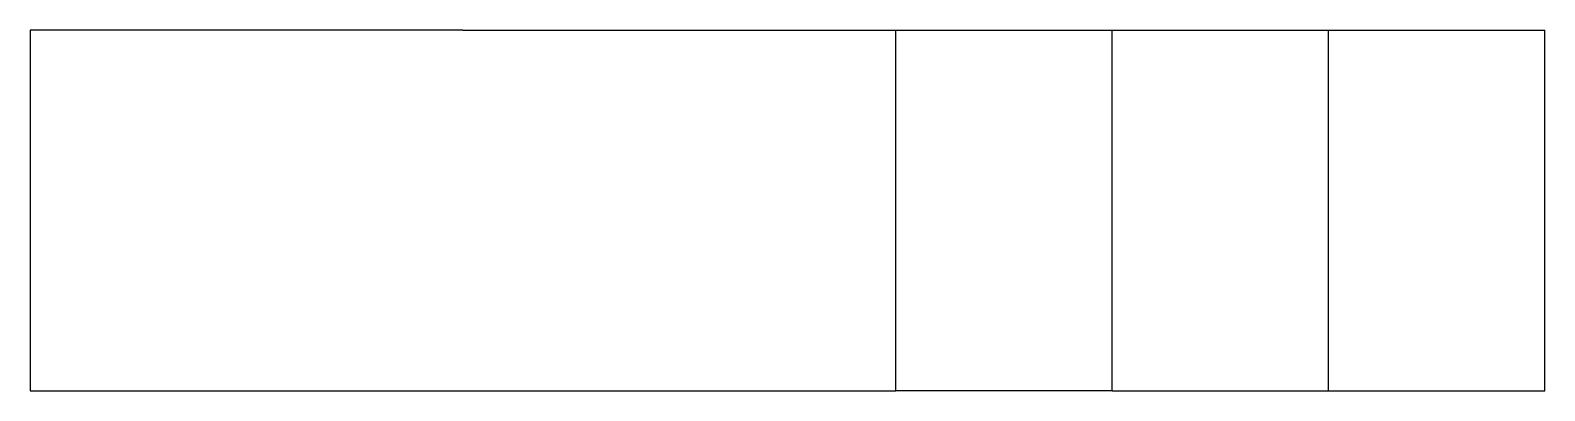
# Model space of a CAD drawing. Header units: metres. Extents: x -21 to 0, y 0 to 5.
import ezdxf

# ---------------------------------------------------------------- set-up
doc = ezdxf.new("R2010")
doc.units = ezdxf.units.M

msp = doc.modelspace()

# ---------------------------------------------------------------- linework, layer by layer
for points in [[(-21, 5), (-21, 4.9), (-21, 4.8), (-21, 4.7), (-21, 4.6), (-21, 4.5), (-21, 4.4), (-21, 4.3), (-21, 4.2), (-21, 4.1), (-21, 4), (-21, 3.9), (-21, 3.8), (-21, 3.7), (-21, 3.6), (-21, 3.5), (-21, 3.4), (-21, 3.3), (-21, 3.2), (-21, 3.1), (-21, 3), (-21, 2.9), (-21, 2.8), (-21, 2.7), (-21, 2.6), (-21, 2.5), (-21, 2.4), (-21, 2.3), (-21, 2.2), (-21, 2.1), (-21, 2), (-21, 1.9), (-21, 1.8), (-21, 1.7), (-21, 1.6), (-21, 1.5), (-21, 1.4), (-21, 1.3), (-21, 1.2), (-21, 1.1), (-21, 1), (-21, 0.9), (-21, 0.8), (-21, 0.7), (-21, 0.6), (-21, 0.5), (-21, 0.4), (-21, 0.3), (-21, 0.2), (-21, 0.1), (-21, 0)], [(-15, 5), (-15.188, 5), (-15.376, 5), (-15.564, 5), (-15.751, 5), (-15.937, 5), (-16.123, 5), (-16.309, 5), (-16.49, 5), (-16.671, 5), (-16.852, 5), (-17.031, 5), (-17.205, 5), (-17.38, 5), (-17.554, 5), (-17.721, 5), (-17.886, 5), (-18.051, 5), (-18.214, 5), (-18.368, 5), (-18.521, 5), (-18.675, 5), (-18.821, 5), (-18.962, 5), (-19.102, 5), (-19.243, 5), (-19.368, 5), (-19.494, 5), (-19.619, 5), (-19.738, 5), (-19.847, 5), (-19.956, 5), (-20.065, 5), (-20.158, 5), (-20.25, 5), (-20.341, 5), (-20.426, 5), (-20.499, 5), (-20.571, 5), (-20.643, 5), (-20.701, 5), (-20.753, 5), (-20.805, 5), (-20.854, 5), (-20.886, 5), (-20.917, 5), (-20.949, 5), (-20.968, 5), (-20.979, 5), (-20.989, 5), (-21, 5)], [(-15, 5), (-14.88, 5), (-14.76, 5), (-14.64, 5), (-14.52, 5), (-14.4, 5), (-14.28, 5), (-14.16, 5), (-14.04, 5), (-13.92, 5), (-13.8, 5), (-13.68, 5), (-13.56, 5), (-13.44, 5), (-13.32, 5), (-13.2, 5), (-13.08, 5), (-12.96, 5), (-12.84, 5), (-12.72, 5), (-12.6, 5), (-12.48, 5), (-12.36, 5), (-12.24, 5), (-12.12, 5), (-12, 5), (-11.88, 5), (-11.76, 5), (-11.64, 5), (-11.52, 5), (-11.4, 5), (-11.28, 5), (-11.16, 5), (-11.04, 5), (-10.92, 5), (-10.8, 5), (-10.68, 5), (-10.56, 5), (-10.44, 5), (-10.32, 5), (-10.2, 5), (-10.08, 5), (-9.96, 5), (-9.84, 5), (-9.72, 5), (-9.6, 5), (-9.48, 5), (-9.36, 5), (-9.24, 5), (-9.12, 5), (-9, 5)], [(-9, 5), (-8.94, 5), (-8.88, 5), (-8.82, 5), (-8.76, 5), (-8.7, 5), (-8.64, 5), (-8.58, 5), (-8.52, 5), (-8.46, 5), (-8.4, 5), (-8.34, 5), (-8.28, 5), (-8.22, 5), (-8.16, 5), (-8.1, 5), (-8.04, 5), (-7.98, 5), (-7.92, 5), (-7.86, 5), (-7.8, 5), (-7.74, 5), (-7.68, 5), (-7.62, 5), (-7.56, 5), (-7.5, 5), (-7.44, 5), (-7.38, 5), (-7.32, 5), (-7.26, 5), (-7.2, 5), (-7.14, 5), (-7.08, 5), (-7.02, 5), (-6.96, 5), (-6.9, 5), (-6.84, 5), (-6.78, 5), (-6.72, 5), (-6.66, 5), (-6.6, 5), (-6.54, 5), (-6.48, 5), (-6.42, 5), (-6.36, 5), (-6.3, 5), (-6.24, 5), (-6.18, 5), (-6.12, 5), (-6.06, 5), (-6, 5)], [(-9, 0), (-9, 0.1), (-9, 0.2), (-9, 0.3), (-9, 0.4), (-9, 0.5), (-9, 0.6), (-9, 0.7), (-9, 0.8), (-9, 0.9), (-9, 1), (-9, 1.1), (-9, 1.2), (-9, 1.3), (-9, 1.4), (-9, 1.5), (-9, 1.6), (-9, 1.7), (-9, 1.8), (-9, 1.9), (-9, 2), (-9, 2.1), (-9, 2.2), (-9, 2.3), (-9, 2.4), (-9, 2.5), (-9, 2.6), (-9, 2.7), (-9, 2.8), (-9, 2.9), (-9, 3), (-9, 3.1), (-9, 3.2), (-9, 3.3), (-9, 3.4), (-9, 3.5), (-9, 3.6), (-9, 3.7), (-9, 3.8), (-9, 3.9), (-9, 4), (-9, 4.1), (-9, 4.2), (-9, 4.3), (-9, 4.4), (-9, 4.5), (-9, 4.6), (-9, 4.7), (-9, 4.8), (-9, 4.9), (-9, 5)], [(-6, 5), (-5.94, 5), (-5.88, 5), (-5.82, 5), (-5.76, 5), (-5.7, 5), (-5.64, 5), (-5.58, 5), (-5.52, 5), (-5.46, 5), (-5.4, 5), (-5.34, 5), (-5.28, 5), (-5.22, 5), (-5.16, 5), (-5.1, 5), (-5.04, 5), (-4.98, 5), (-4.92, 5), (-4.86, 5), (-4.8, 5), (-4.74, 5), (-4.68, 5), (-4.62, 5), (-4.56, 5), (-4.5, 5), (-4.44, 5), (-4.38, 5), (-4.32, 5), (-4.26, 5), (-4.2, 5), (-4.14, 5), (-4.08, 5), (-4.02, 5), (-3.96, 5), (-3.9, 5), (-3.84, 5), (-3.78, 5), (-3.72, 5), (-3.66, 5), (-3.6, 5), (-3.54, 5), (-3.48, 5), (-3.42, 5), (-3.36, 5), (-3.3, 5), (-3.24, 5), (-3.18, 5), (-3.12, 5), (-3.06, 5), (-3, 5)], [(-6, 0), (-6, 0.1), (-6, 0.2), (-6, 0.3), (-6, 0.4), (-6, 0.5), (-6, 0.6), (-6, 0.7), (-6, 0.8), (-6, 0.9), (-6, 1), (-6, 1.1), (-6, 1.2), (-6, 1.3), (-6, 1.4), (-6, 1.5), (-6, 1.6), (-6, 1.7), (-6, 1.8), (-6, 1.9), (-6, 2), (-6, 2.1), (-6, 2.2), (-6, 2.3), (-6, 2.4), (-6, 2.5), (-6, 2.6), (-6, 2.7), (-6, 2.8), (-6, 2.9), (-6, 3), (-6, 3.1), (-6, 3.2), (-6, 3.3), (-6, 3.4), (-6, 3.5), (-6, 3.6), (-6, 3.7), (-6, 3.8), (-6, 3.9), (-6, 4), (-6, 4.1), (-6, 4.2), (-6, 4.3), (-6, 4.4), (-6, 4.5), (-6, 4.6), (-6, 4.7), (-6, 4.8), (-6, 4.9), (-6, 5)], [(-3, 5), (-2.94, 5), (-2.88, 5), (-2.82, 5), (-2.76, 5), (-2.7, 5), (-2.64, 5), (-2.58, 5), (-2.52, 5), (-2.46, 5), (-2.4, 5), (-2.34, 5), (-2.28, 5), (-2.22, 5), (-2.16, 5), (-2.1, 5), (-2.04, 5), (-1.98, 5), (-1.92, 5), (-1.86, 5), (-1.8, 5), (-1.74, 5), (-1.68, 5), (-1.62, 5), (-1.56, 5), (-1.5, 5), (-1.44, 5), (-1.38, 5), (-1.32, 5), (-1.26, 5), (-1.2, 5), (-1.14, 5), (-1.08, 5), (-1.02, 5), (-0.96, 5), (-0.9, 5), (-0.84, 5), (-0.78, 5), (-0.72, 5), (-0.66, 5), (-0.6, 5), (-0.54, 5), (-0.48, 5), (-0.42, 5), (-0.36, 5), (-0.3, 5), (-0.24, 5), (-0.18, 5), (-0.12, 5), (-0.06, 5), (0, 5)], [(-3, 0), (-3, 0.1), (-3, 0.2), (-3, 0.3), (-3, 0.4), (-3, 0.5), (-3, 0.6), (-3, 0.7), (-3, 0.8), (-3, 0.9), (-3, 1), (-3, 1.1), (-3, 1.2), (-3, 1.3), (-3, 1.4), (-3, 1.5), (-3, 1.6), (-3, 1.7), (-3, 1.8), (-3, 1.9), (-3, 2), (-3, 2.1), (-3, 2.2), (-3, 2.3), (-3, 2.4), (-3, 2.5), (-3, 2.6), (-3, 2.7), (-3, 2.8), (-3, 2.9), (-3, 3), (-3, 3.1), (-3, 3.2), (-3, 3.3), (-3, 3.4), (-3, 3.5), (-3, 3.6), (-3, 3.7), (-3, 3.8), (-3, 3.9), (-3, 4), (-3, 4.1), (-3, 4.2), (-3, 4.3), (-3, 4.4), (-3, 4.5), (-3, 4.6), (-3, 4.7), (-3, 4.8), (-3, 4.9), (-3, 5)], [(0, 0), (0, 0.1), (0, 0.2), (0, 0.3), (0, 0.4), (0, 0.5), (0, 0.6), (0, 0.7), (0, 0.8), (0, 0.9), (0, 1), (0, 1.1), (0, 1.2), (0, 1.3), (0, 1.4), (0, 1.5), (0, 1.6), (0, 1.7), (0, 1.8), (0, 1.9), (0, 2), (0, 2.1), (0, 2.2), (0, 2.3), (0, 2.4), (0, 2.5), (0, 2.6), (0, 2.7), (0, 2.8), (0, 2.9), (0, 3), (0, 3.1), (0, 3.2), (0, 3.3), (0, 3.4), (0, 3.5), (0, 3.6), (0, 3.7), (0, 3.8), (0, 3.9), (0, 4), (0, 4.1), (0, 4.2), (0, 4.3), (0, 4.4), (0, 4.5), (0, 4.6), (0, 4.7), (0, 4.8), (0, 4.9), (0, 5)], [(-21, 0), (-20.989, 0), (-20.979, 0), (-20.968, 0), (-20.949, 0), (-20.917, 0), (-20.886, 0), (-20.854, 0), (-20.805, 0), (-20.753, 0), (-20.701, 0), (-20.643, 0), (-20.571, 0), (-20.499, 0), (-20.426, 0), (-20.341, 0), (-20.25, 0), (-20.158, 0), (-20.065, 0), (-19.956, 0), (-19.847, 0), (-19.738, 0), (-19.619, 0), (-19.494, 0), (-19.368, 0), (-19.243, 0), (-19.102, 0), (-18.962, 0), (-18.821, 0), (-18.675, 0), (-18.521, 0), (-18.368, 0), (-18.214, 0), (-18.051, 0), (-17.886, 0), (-17.721, 0), (-17.554, 0), (-17.38, 0), (-17.205, 0), (-17.031, 0), (-16.852, 0), (-16.671, 0), (-16.49, 0), (-16.309, 0), (-16.123, 0), (-15.937, 0), (-15.751, 0), (-15.564, 0), (-15.376, 0), (-15.188, 0), (-15, 0)], [(-15, 0), (-14.88, 0), (-14.76, 0), (-14.64, 0), (-14.52, 0), (-14.4, 0), (-14.28, 0), (-14.16, 0), (-14.04, 0), (-13.92, 0), (-13.8, 0), (-13.68, 0), (-13.56, 0), (-13.44, 0), (-13.32, 0), (-13.2, 0), (-13.08, 0), (-12.96, 0), (-12.84, 0), (-12.72, 0), (-12.6, 0), (-12.48, 0), (-12.36, 0), (-12.24, 0), (-12.12, 0), (-12, 0), (-11.88, 0), (-11.76, 0), (-11.64, 0), (-11.52, 0), (-11.4, 0), (-11.28, 0), (-11.16, 0), (-11.04, 0), (-10.92, 0), (-10.8, 0), (-10.68, 0), (-10.56, 0), (-10.44, 0), (-10.32, 0), (-10.2, 0), (-10.08, 0), (-9.96, 0), (-9.84, 0), (-9.72, 0), (-9.6, 0), (-9.48, 0), (-9.36, 0), (-9.24, 0), (-9.12, 0), (-9, 0)], [(-6, 0), (-6.06, 0), (-6.12, 0), (-6.18, 0), (-6.24, 0), (-6.3, 0), (-6.36, 0), (-6.42, 0), (-6.48, 0), (-6.54, 0), (-6.6, 0), (-6.66, 0), (-6.72, 0), (-6.78, 0), (-6.84, 0), (-6.9, 0), (-6.96, 0), (-7.02, 0), (-7.08, 0), (-7.14, 0), (-7.2, 0), (-7.26, 0), (-7.32, 0), (-7.38, 0), (-7.44, 0), (-7.5, 0), (-7.56, 0), (-7.62, 0), (-7.68, 0), (-7.74, 0), (-7.8, 0), (-7.86, 0), (-7.92, 0), (-7.98, 0), (-8.04, 0), (-8.1, 0), (-8.16, 0), (-8.22, 0), (-8.28, 0), (-8.34, 0), (-8.4, 0), (-8.46, 0), (-8.52, 0), (-8.58, 0), (-8.64, 0), (-8.7, 0), (-8.76, 0), (-8.82, 0), (-8.88, 0), (-8.94, 0), (-9, 0)], [(-6, 0), (-5.94, 0), (-5.88, 0), (-5.82, 0), (-5.76, 0), (-5.7, 0), (-5.64, 0), (-5.58, 0), (-5.52, 0), (-5.46, 0), (-5.4, 0), (-5.34, 0), (-5.28, 0), (-5.22, 0), (-5.16, 0), (-5.1, 0), (-5.04, 0), (-4.98, 0), (-4.92, 0), (-4.86, 0), (-4.8, 0), (-4.74, 0), (-4.68, 0), (-4.62, 0), (-4.56, 0), (-4.5, 0), (-4.44, 0), (-4.38, 0), (-4.32, 0), (-4.26, 0), (-4.2, 0), (-4.14, 0), (-4.08, 0), (-4.02, 0), (-3.96, 0), (-3.9, 0), (-3.84, 0), (-3.78, 0), (-3.72, 0), (-3.66, 0), (-3.6, 0), (-3.54, 0), (-3.48, 0), (-3.42, 0), (-3.36, 0), (-3.3, 0), (-3.24, 0), (-3.18, 0), (-3.12, 0), (-3.06, 0), (-3, 0)], [(-3, 0), (-2.94, 0), (-2.88, 0), (-2.82, 0), (-2.76, 0), (-2.7, 0), (-2.64, 0), (-2.58, 0), (-2.52, 0), (-2.46, 0), (-2.4, 0), (-2.34, 0), (-2.28, 0), (-2.22, 0), (-2.16, 0), (-2.1, 0), (-2.04, 0), (-1.98, 0), (-1.92, 0), (-1.86, 0), (-1.8, 0), (-1.74, 0), (-1.68, 0), (-1.62, 0), (-1.56, 0), (-1.5, 0), (-1.44, 0), (-1.38, 0), (-1.32, 0), (-1.26, 0), (-1.2, 0), (-1.14, 0), (-1.08, 0), (-1.02, 0), (-0.96, 0), (-0.9, 0), (-0.84, 0), (-0.78, 0), (-0.72, 0), (-0.66, 0), (-0.6, 0), (-0.54, 0), (-0.48, 0), (-0.42, 0), (-0.36, 0), (-0.3, 0), (-0.24, 0), (-0.18, 0), (-0.12, 0), (-0.06, 0), (0, 0)]]:
    msp.add_lwpolyline(points)

doc.saveas('drawing.dxf')
